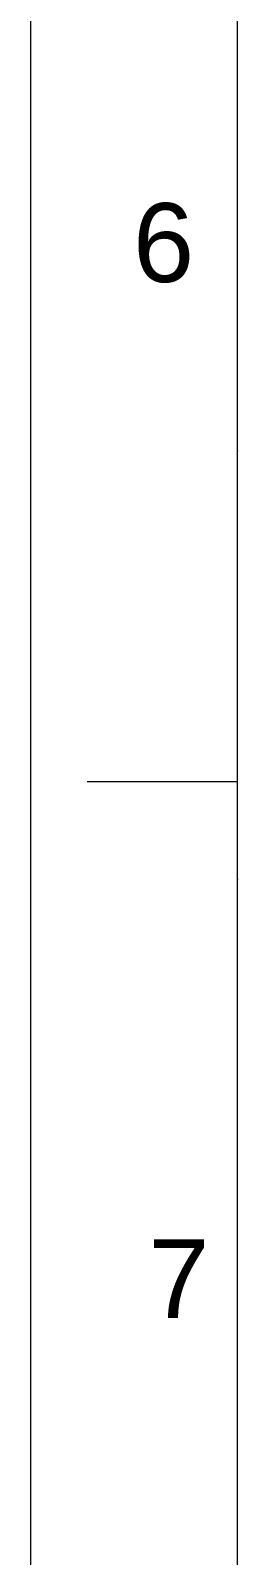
# Model space of a CAD drawing. Header units: millimetres. Extents: x 13295 to 13889, y -332 to 508.
# Drawn here: x 13295.3 to 13315.3, y -187 to -39.7 of the extents above; entities that cross this region are included whole.
import ezdxf

# ---------------------------------------------------------------- set-up
doc = ezdxf.new("R2010")
doc.units = ezdxf.units.MM
doc.layers.add('FORM', color=7, linetype='Continuous', lineweight=13)
doc.styles.get("Standard").update_dxf_attribs({"font": 'arial.ttf'})

msp = doc.modelspace()

# ---------------------------------------------------------------- linework, layer by layer
at = {"layer": 'FORM', "color": 7, "linetype": 'Continuous'}
for p, q in [((13295.26, 507.74), (13295.26, -332.26)), ((13315.26, -112.26), (13300.72, -112.26))]:
    msp.add_line(p, q, dxfattribs=at)
at = {"layer": 'FORM', "linetype": 'Continuous'}
msp.add_line((13315.26, -312.26), (13315.26, 487.74), dxfattribs=at)
at = {"layer": 'FORM'}
for p in [(13315.26, -80.27), (13315.26, -80.27), (13315.26, -121.66), (13315.26, -121.66)]:
    msp.add_point(p, dxfattribs=at)

# ---------------------------------------------------------------- texts
at = {"layer": 'FORM', "char_height": 7.62, "attachment_point": 5}
for s, insert in [('6', (13308.11, -60.2)), ('7', (13309.6, -160.27))]:
    msp.add_mtext_dynamic_manual_height_columns(s, width=50, gutter_width=12.5, heights=[0], dxfattribs=dict(at, insert=insert))

doc.saveas('drawing.dxf')
